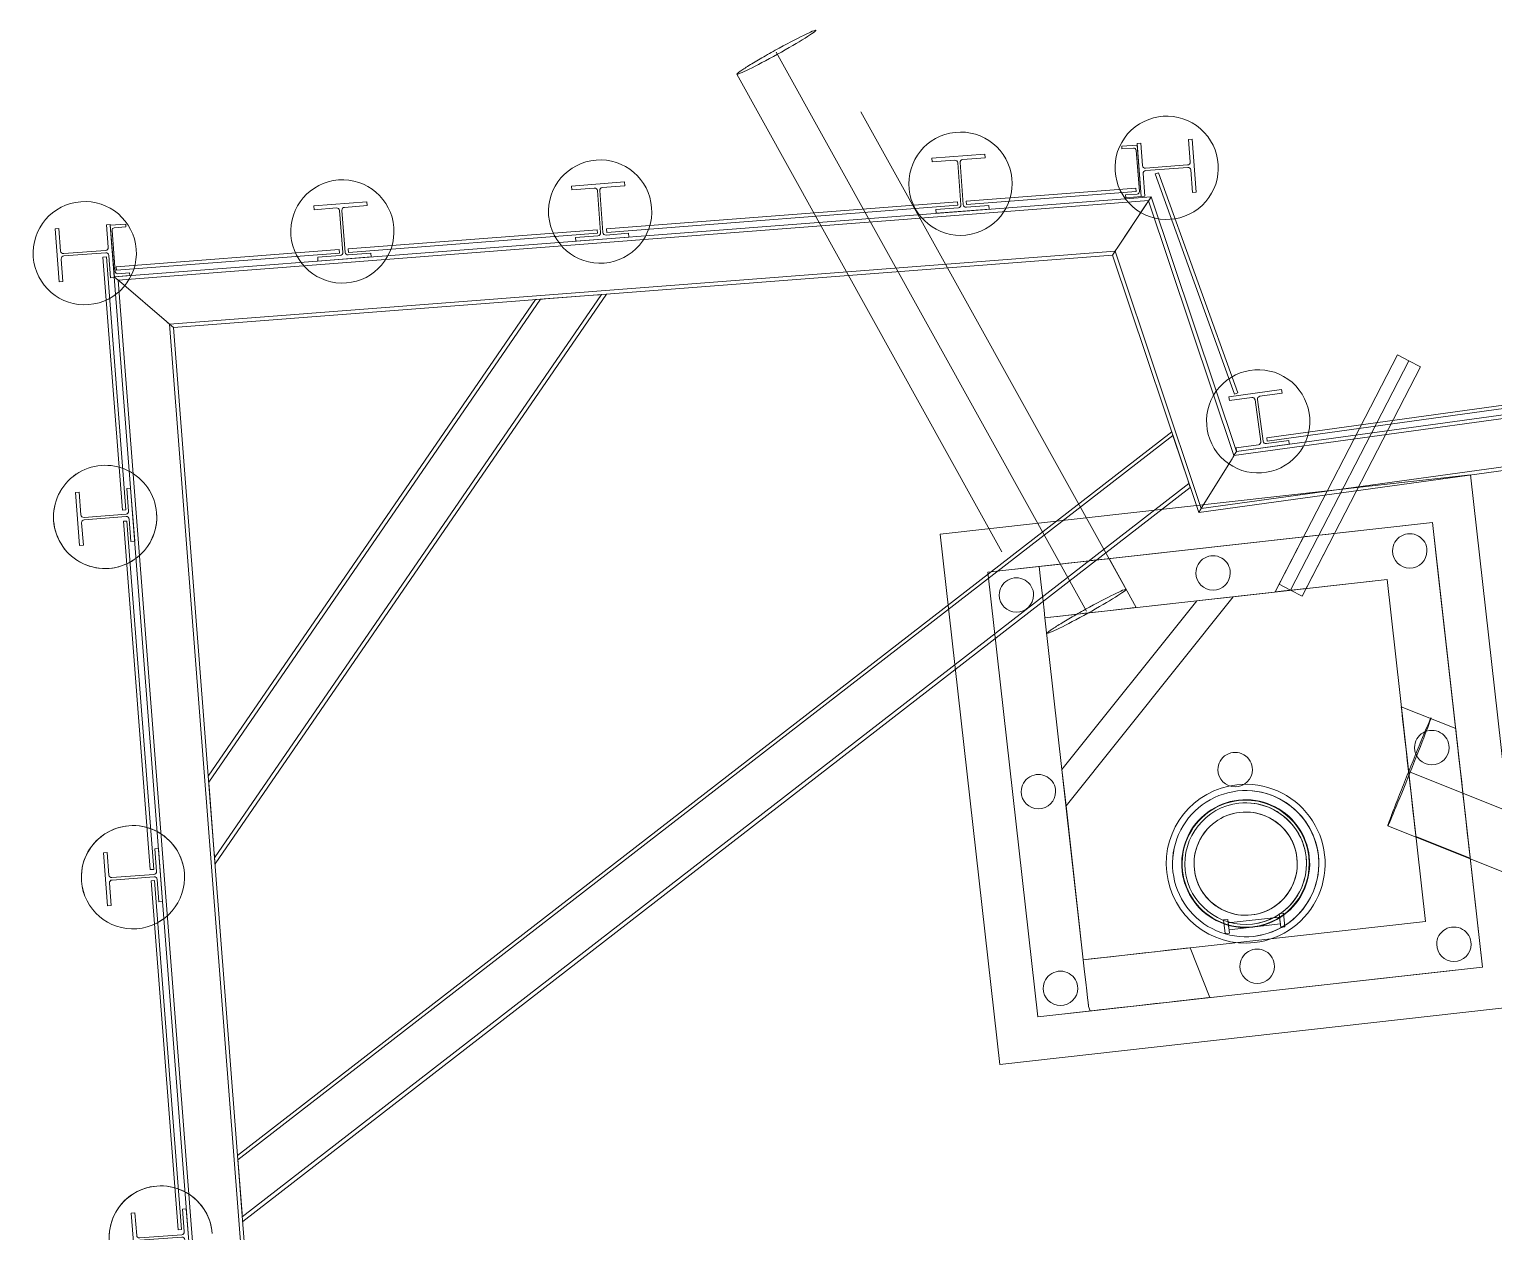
# Model space of a CAD drawing. Header units: metres. Extents: x 1753726 to 1755216, y 5920592 to 5921703.
# Drawn here: x 1754592.04 to 1754600.55, y 5921261.83 to 5921268.82 of the extents above; entities that cross this region are included whole.
import ezdxf

# ---------------------------------------------------------------- set-up
doc = ezdxf.new("R2010")
doc.units = ezdxf.units.M
doc.linetypes.add('CENTER', pattern=[50.8, 31.75, -6.35, 6.35, -6.35])
doc.linetypes.add('HIDDEN2', pattern=[4.7625, 3.175, -1.5875])
for name, color, linetype, lineweight in [('A-FLOR-____-OTLN', 9, 'Continuous', 9), ('A-GENM-____-OTLN', 4, 'Continuous', 9), ('A-WALL-____-OTLN', 2, 'Continuous', 9), ('P-PIPE-____-CNTR', 1, 'CENTER', 9), ('P-PIPE-____-OTLN', 6, 'HIDDEN2', 18), ('S-BEAM-____-OTLN', 7, 'Continuous', 9), ('S-COLS-____-OTLN', 52, 'Continuous', 9), ('S-FNDN-____-OTLN', 7, 'Continuous', 9)]:
    doc.layers.add(name, color=color, linetype=linetype, lineweight=lineweight)

# ---------------------------------------------------------------- blocks, each defined once
blk = doc.blocks.new('308492-ARUP-TUTB-MOD-0001_rvt-1-X-ARUP-GL-HERNE_BAY_ALIGNMENT')
at = {"layer": 'P-PIPE-____-CNTR'}
for p, q in [((1754598.1861, 5921265.4367), (1754596.383, 5921268.6852)), ((1754598.1861, 5921265.4367), (1754596.383, 5921268.6852)), ((1754599.3715, 5921265.5591), (1754600.059, 5921266.8924)), ((1754599.3715, 5921265.5591), (1754600.059, 5921266.8924)), ((1754603.462, 5921263.1405), (1754600.0616, 5921264.5035)), ((1754603.462, 5921263.1405), (1754600.0616, 5921264.5035))]:
    blk.add_line(p, q, dxfattribs=at)
at = {"layer": 'P-PIPE-____-OTLN'}
for p, q in [((1754598.4156, 5921265.5641), (1754596.6125, 5921268.8126)), ((1754596.1535, 5921268.5578), (1754597.9566, 5921265.3093)), ((1754599.9924, 5921266.9268), (1754599.3048, 5921265.5935)), ((1754599.4382, 5921265.5247), (1754600.1257, 5921266.8581)), ((1754600.059, 5921266.8924), (1754599.9924, 5921266.9268)), ((1754600.059, 5921266.8924), (1754599.9924, 5921266.9268)), ((1754600.1257, 5921266.8581), (1754600.059, 5921266.8924)), ((1754600.1257, 5921266.8581), (1754600.059, 5921266.8924)), ((1754599.3048, 5921265.5935), (1754599.3715, 5921265.5591)), ((1754599.3048, 5921265.5935), (1754599.3715, 5921265.5591)), ((1754599.3715, 5921265.5591), (1754599.4382, 5921265.5247)), ((1754599.3715, 5921265.5591), (1754599.4382, 5921265.5247)), ((1754603.5876, 5921263.4538), (1754600.1872, 5921264.8167)), ((1754599.9361, 5921264.1902), (1754603.3364, 5921262.8273))]:
    blk.add_line(p, q, dxfattribs=at)
for centre, major_axis, ratio, start_param, end_param in [((1754596.383, 5921268.6852), (0.2295, 0.1274), 0.049831, 0, 1.570796), ((1754596.383, 5921268.6852), (0.2295, 0.1274), 0.049831, 4.712389, 6.283185), ((1754596.383, 5921268.6852), (0.2295, 0.1274), 0.049831, 1.570796, 3.141593), ((1754596.383, 5921268.6852), (0.2295, 0.1274), 0.049831, 3.141593, 4.712389), ((1754598.1861, 5921265.4367), (0.2295, 0.1274), 0.049831, 0, 1.570796), ((1754598.1861, 5921265.4367), (0.2295, 0.1274), 0.049831, 4.712389, 6.283185), ((1754598.1861, 5921265.4367), (0.2295, 0.1274), 0.049831, 1.570796, 3.141593), ((1754598.1861, 5921265.4367), (0.2295, 0.1274), 0.049831, 3.141593, 4.712389), ((1754600.0616, 5921264.5035), (0.1256, 0.3133), 0.013647, 0, 1.570796), ((1754600.0616, 5921264.5035), (0.1256, 0.3133), 0.013647, 4.712389, 6.283185), ((1754600.0616, 5921264.5035), (0.1256, 0.3133), 0.013647, 1.570796, 3.141593), ((1754600.0616, 5921264.5035), (0.1256, 0.3133), 0.013647, 3.141593, 4.712389)]:
    blk.add_ellipse(centre, major_axis=major_axis, ratio=ratio, start_param=start_param, end_param=end_param, dxfattribs=at)
blk = doc.blocks.new('Arup_Vertical Circulation_Cat Ladder_with Cage_AU - Generic-4542070-X-ARUP-GL-HERNE_BAY_ALIGNMENT')
at = {"layer": 'A-GENM-____-OTLN'}
for p, q in [((-0.175, -0.19), (-0.175, -0.11)), ((-0.175, -0.11), (-0.15, -0.11)), ((-0.15, -0.11), (-0.175, -0.11)), ((-0.175, -0.11), (-0.175, -0.19)), ((-0.15, -0.11), (-0.15, -0.19)), ((-0.15, -0.19), (-0.15, -0.11)), ((0.15, -0.13), (-0.15, -0.13)), ((-0.15, -0.13), (-0.15, -0.15)), ((0.15, -0.13), (-0.15, -0.13)), ((-0.15, -0.13), (-0.15, -0.15)), ((0.15, -0.13), (-0.15, -0.13)), ((-0.15, -0.13), (-0.15, -0.15)), ((0.15, -0.13), (-0.15, -0.13)), ((-0.15, -0.13), (-0.15, -0.15)), ((0.15, -0.13), (-0.15, -0.13)), ((-0.15, -0.13), (-0.15, -0.15)), ((0.15, -0.13), (-0.15, -0.13)), ((-0.15, -0.13), (-0.15, -0.15)), ((0.15, -0.13), (-0.15, -0.13)), ((-0.15, -0.13), (-0.15, -0.15)), ((0.15, -0.13), (-0.15, -0.13)), ((-0.15, -0.13), (-0.15, -0.15)), ((0.15, -0.13), (-0.15, -0.13)), ((-0.15, -0.13), (-0.15, -0.15)), ((0.15, -0.13), (-0.15, -0.13)), ((-0.15, -0.13), (-0.15, -0.15)), ((0.15, -0.13), (-0.15, -0.13)), ((-0.15, -0.13), (-0.15, -0.15)), ((-0.15, -0.15), (-0.15, -0.17)), ((-0.15, -0.15), (-0.15, -0.17)), ((-0.15, -0.15), (-0.15, -0.17)), ((-0.15, -0.15), (-0.15, -0.17)), ((-0.15, -0.15), (-0.15, -0.17)), ((-0.15, -0.15), (-0.15, -0.17)), ((-0.15, -0.15), (-0.15, -0.17)), ((-0.15, -0.15), (-0.15, -0.17)), ((-0.15, -0.15), (-0.15, -0.17)), ((-0.15, -0.15), (-0.15, -0.17)), ((-0.15, -0.15), (-0.15, -0.17)), ((-0.15, -0.17), (0.15, -0.17)), ((-0.15, -0.17), (0.15, -0.17)), ((-0.15, -0.17), (0.15, -0.17)), ((-0.15, -0.17), (0.15, -0.17)), ((-0.15, -0.17), (0.15, -0.17)), ((-0.15, -0.17), (0.15, -0.17)), ((-0.15, -0.17), (0.15, -0.17)), ((-0.15, -0.17), (0.15, -0.17)), ((-0.15, -0.17), (0.15, -0.17)), ((-0.15, -0.17), (0.15, -0.17)), ((-0.15, -0.17), (0.15, -0.17)), ((0.15, -0.11), (0.175, -0.11)), ((0.15, -0.19), (0.15, -0.11)), ((0.15, -0.11), (0.15, -0.19)), ((0.175, -0.11), (0.15, -0.11)), ((0.15, -0.15), (0.15, -0.13)), ((0.15, -0.15), (0.15, -0.13)), ((0.15, -0.15), (0.15, -0.13)), ((0.15, -0.15), (0.15, -0.13)), ((0.15, -0.15), (0.15, -0.13)), ((0.15, -0.15), (0.15, -0.13)), ((0.15, -0.15), (0.15, -0.13)), ((0.15, -0.15), (0.15, -0.13)), ((0.15, -0.15), (0.15, -0.13)), ((0.15, -0.15), (0.15, -0.13)), ((0.15, -0.15), (0.15, -0.13)), ((0.15, -0.17), (0.15, -0.15)), ((0.15, -0.17), (0.15, -0.15)), ((0.15, -0.17), (0.15, -0.15)), ((0.15, -0.17), (0.15, -0.15)), ((0.15, -0.17), (0.15, -0.15)), ((0.15, -0.17), (0.15, -0.15)), ((0.15, -0.17), (0.15, -0.15)), ((0.15, -0.17), (0.15, -0.15)), ((0.15, -0.17), (0.15, -0.15)), ((0.15, -0.17), (0.15, -0.15)), ((0.15, -0.17), (0.15, -0.15)), ((0.175, -0.11), (0.175, -0.19)), ((0.175, -0.19), (0.175, -0.11)), ((-0.15, -0.19), (-0.175, -0.19)), ((-0.175, -0.19), (-0.15, -0.19)), ((0.175, -0.19), (0.15, -0.19)), ((0.15, -0.19), (0.175, -0.19))]:
    blk.add_line(p, q, dxfattribs=at)
blk = doc.blocks.new('Structural Foundation - Hard Pile - 200mm Dia-4470972-X-ARUP-GL-HERNE_BAY_ALIGNMENT')
at = {"layer": 'S-FNDN-____-OTLN'}
for start_param, end_param in [(0, 3.141593), (0, 3.141593), (3.141593, 6.283185), (3.141593, 6.283185)]:
    blk.add_ellipse((0, 0), major_axis=(0.1, 0), ratio=1, start_param=start_param, end_param=end_param, dxfattribs=at)
blk = doc.blocks.new('308492-ARUP-STPW-MOD-1800_rvt-1-X-ARUP-GL-HERNE_BAY_ALIGNMENT')
at = {"layer": 'A-FLOR-____-OTLN'}
for p, q in [((1754597.336, 5921265.8844), (1754600.4167, 5921266.2297)), ((1754600.4167, 5921266.2297), (1754597.336, 5921265.8844)), ((1754600.4167, 5921266.2297), (1754600.7619, 5921263.149)), ((1754600.7619, 5921263.149), (1754600.4167, 5921266.2297)), ((1754597.6123, 5921265.6638), (1754600.1961, 5921265.9534)), ((1754600.1961, 5921265.9534), (1754597.6123, 5921265.6638)), ((1754600.1961, 5921265.9534), (1754600.4857, 5921263.3696)), ((1754600.4857, 5921263.3696), (1754600.1961, 5921265.9534)), ((1754597.6812, 5921262.8037), (1754597.336, 5921265.8844)), ((1754597.336, 5921265.8844), (1754597.6812, 5921262.8037)), ((1754597.9018, 5921263.08), (1754597.6123, 5921265.6638)), ((1754597.6123, 5921265.6638), (1754597.9018, 5921263.08)), ((1754600.4857, 5921263.3696), (1754597.9018, 5921263.08)), ((1754597.9018, 5921263.08), (1754600.4857, 5921263.3696)), ((1754600.7619, 5921263.149), (1754597.6812, 5921262.8037)), ((1754597.6812, 5921262.8037), (1754600.7619, 5921263.149))]:
    blk.add_line(p, q, dxfattribs=at)
for major_axis, start_param, end_param in [((-0.2954, 0.0525), 3.42922, 6.570813), ((0.2818, 0.1028), 6.044988, 9.186581), ((0.0708, 0.2915), 1.920602, 5.062194), ((-0.1301, 0.2703), 1.233901, 4.375494)]:
    blk.add_ellipse((1754599.1102, 5921263.9701), major_axis=major_axis, ratio=1, start_param=start_param, end_param=end_param, dxfattribs=at)
at = {"layer": 'A-GENM-____-OTLN'}
blk.add_arc((1754599.1102, 5921263.9701), 0.425, 276.39467, 96.39467, dxfattribs=at)
for major_axis, start_param, end_param in [((0.0808, 0.4544), 0.287628, 3.42922), ((0.0808, 0.4544), 0.287628, 3.42922), ((0.3412, 0.2534), 1.043648, 4.185241), ((0.1585, 0.3943), 0.493833, 3.635426), ((-0.4236, 0.183), 2.090248, 5.231841), ((-0.4236, 0.183), 2.090248, 5.231841), ((-0.4246, 0.0182), 1.725298, 4.866891), ((0.3536, 0.1154), 1.367027, 4.50862), ((0.1763, 0.3243), 0.609378, 3.750971), ((0.0619, 0.3478), 0.287628, 3.42922), ((0.3284, 0.1302), 1.30485, 4.446442), ((0.0619, 0.3478), 0.287628, 3.42922), ((-0.066, 0.366), 3.074907, 6.2165), ((-0.3658, 0.0495), 1.816854, 4.958446), ((-0.3265, 0.135), 2.074628, 5.216221), ((-0.1838, 0.3017), 2.706, 5.847592), ((-0.3265, 0.135), 2.074628, 5.216221), ((0.2818, 0.1028), 1.332599, 4.474192), ((0.0708, 0.2915), 0.349805, 3.491398), ((-0.1301, 0.2703), 2.804698, 5.94629), ((-0.2954, 0.0525), 1.858424, 5.000017)]:
    blk.add_ellipse((1754599.1102, 5921263.9701), major_axis=major_axis, ratio=1, start_param=start_param, end_param=end_param, dxfattribs=at)
at = {"layer": 'A-WALL-____-OTLN'}
for p, q in [((1754600.1961, 5921265.9534), (1754597.9104, 5921265.6972)), ((1754597.9104, 5921265.6972), (1754600.1961, 5921265.9534)), ((1754600.1961, 5921265.9534), (1754600.2295, 5921265.6553)), ((1754600.2295, 5921265.6553), (1754600.1961, 5921265.9534)), ((1754599.4471, 5921265.8695), (1754599.2819, 5921265.5491)), ((1754599.4611, 5921265.5691), (1754599.6263, 5921265.8895)), ((1754597.6123, 5921265.6638), (1754597.9104, 5921265.6972)), ((1754597.9104, 5921265.6972), (1754597.6123, 5921265.6638)), ((1754597.9018, 5921263.08), (1754597.6123, 5921265.6638)), ((1754597.6123, 5921265.6638), (1754597.9018, 5921263.08)), ((1754598.4742, 5921265.4585), (1754598.3164, 5921265.7427)), ((1754599.9314, 5921265.6218), (1754597.9438, 5921265.3991)), ((1754599.0369, 5921265.5216), (1754599.9314, 5921265.6218)), ((1754599.9314, 5921265.6218), (1754600.1541, 5921263.6343)), ((1754600.1541, 5921263.6343), (1754599.9314, 5921265.6218)), ((1754600.4857, 5921263.3696), (1754600.2295, 5921265.6553)), ((1754600.2295, 5921265.6553), (1754600.4857, 5921263.3696)), ((1754597.9438, 5921265.3991), (1754598.8261, 5921265.498)), ((1754598.0427, 5921264.5168), (1754598.8261, 5921265.498)), ((1754598.8261, 5921265.498), (1754598.0427, 5921264.5168)), ((1754598.0663, 5921264.306), (1754599.0369, 5921265.5216)), ((1754599.0369, 5921265.5216), (1754598.0663, 5921264.306)), ((1754599.0369, 5921265.5216), (1754598.8261, 5921265.498)), ((1754598.0427, 5921264.5168), (1754597.9438, 5921265.3991)), ((1754597.9438, 5921265.3991), (1754598.1666, 5921263.4115)), ((1754600.3303, 5921264.7555), (1754600.0143, 5921264.8822)), ((1754598.0427, 5921264.5168), (1754598.0663, 5921264.306)), ((1754598.1666, 5921263.4115), (1754598.0663, 5921264.306)), ((1754600.0987, 5921264.1287), (1754600.4148, 5921264.002)), ((1754600.1541, 5921263.6343), (1754598.1666, 5921263.4115)), ((1754598.1666, 5921263.4115), (1754600.1541, 5921263.6343)), ((1754598.9025, 5921263.1921), (1754598.7876, 5921263.4811)), ((1754600.4857, 5921263.3696), (1754600.1875, 5921263.3362)), ((1754600.1875, 5921263.3362), (1754600.4857, 5921263.3696)), ((1754598.2, 5921263.1134), (1754600.1875, 5921263.3362)), ((1754600.1875, 5921263.3362), (1754598.2, 5921263.1134)), ((1754598.2, 5921263.1134), (1754597.9018, 5921263.08)), ((1754597.9018, 5921263.08), (1754598.2, 5921263.1134)), ((1754598.1971, 5921263.1394), (1754598.2071, 5921263.1142))]:
    blk.add_line(p, q, dxfattribs=at)
at = {"layer": 'A-WALL-____-OTLN', "flags": 128}
for points in [[(1754599.4471, 5921265.8695), (1754599.456, 5921265.8705), (1754599.4667, 5921265.8716), (1754599.4809, 5921265.8732), (1754599.4979, 5921265.8751), (1754599.5168, 5921265.8773), (1754599.5367, 5921265.8795), (1754599.5566, 5921265.8817), (1754599.5756, 5921265.8839), (1754599.5925, 5921265.8858), (1754599.6067, 5921265.8873), (1754599.6174, 5921265.8885), (1754599.6263, 5921265.8895)], [(1754599.6263, 5921265.8895), (1754599.6174, 5921265.8885), (1754599.6067, 5921265.8873), (1754599.5925, 5921265.8858), (1754599.5756, 5921265.8839), (1754599.5566, 5921265.8817), (1754599.5367, 5921265.8795), (1754599.5168, 5921265.8773), (1754599.4979, 5921265.8751), (1754599.4809, 5921265.8732), (1754599.4667, 5921265.8716), (1754599.456, 5921265.8705), (1754599.4471, 5921265.8695)], [(1754598.3164, 5921265.7427), (1754598.2936, 5921265.7402), (1754598.266, 5921265.7371), (1754598.2289, 5921265.7329), (1754598.1838, 5921265.7279), (1754598.1326, 5921265.7221), (1754598.0774, 5921265.7159), (1754598.0204, 5921265.7096), (1754597.964, 5921265.7032), (1754597.9104, 5921265.6972)], [(1754597.9104, 5921265.6972), (1754597.964, 5921265.7032), (1754598.0204, 5921265.7096), (1754598.0774, 5921265.7159), (1754598.1326, 5921265.7221), (1754598.1838, 5921265.7279), (1754598.2289, 5921265.7329), (1754598.266, 5921265.7371), (1754598.2936, 5921265.7402), (1754598.3107, 5921265.7421)], [(1754597.9104, 5921265.6972), (1754597.9185, 5921265.6245), (1754597.9261, 5921265.5573), (1754597.9329, 5921265.4968), (1754597.9388, 5921265.4438), (1754597.9438, 5921265.3991)], [(1754597.9438, 5921265.3991), (1754597.9388, 5921265.4438), (1754597.9329, 5921265.4968), (1754597.9261, 5921265.5573), (1754597.9185, 5921265.6245), (1754597.9104, 5921265.6972)], [(1754599.4611, 5921265.5691), (1754599.4522, 5921265.5681), (1754599.4415, 5921265.567), (1754599.4273, 5921265.5654), (1754599.4104, 5921265.5635), (1754599.3914, 5921265.5613), (1754599.3715, 5921265.5591), (1754599.3516, 5921265.5569), (1754599.3326, 5921265.5547), (1754599.3157, 5921265.5528), (1754599.3015, 5921265.5513), (1754599.2908, 5921265.5501), (1754599.2819, 5921265.5491)], [(1754599.2819, 5921265.5491), (1754599.2908, 5921265.5501), (1754599.3015, 5921265.5513), (1754599.3157, 5921265.5528), (1754599.3326, 5921265.5547), (1754599.3516, 5921265.5569), (1754599.3715, 5921265.5591), (1754599.3914, 5921265.5613), (1754599.4104, 5921265.5635), (1754599.4273, 5921265.5654), (1754599.4415, 5921265.567), (1754599.4522, 5921265.5681), (1754599.4611, 5921265.5691)], [(1754598.4742, 5921265.4585), (1754598.4512, 5921265.456), (1754598.4233, 5921265.4528), (1754598.386, 5921265.4487), (1754598.3406, 5921265.4436), (1754598.2892, 5921265.4378), (1754598.2337, 5921265.4316), (1754598.1765, 5921265.4252), (1754598.1199, 5921265.4188), (1754598.0662, 5921265.4128), (1754598.0177, 5921265.4074), (1754597.9763, 5921265.4027), (1754597.9438, 5921265.3991)], [(1754597.9438, 5921265.3991), (1754597.9763, 5921265.4027), (1754598.0177, 5921265.4074), (1754598.0662, 5921265.4128), (1754598.1199, 5921265.4188), (1754598.1765, 5921265.4252), (1754598.2337, 5921265.4316), (1754598.2892, 5921265.4378), (1754598.3406, 5921265.4436), (1754598.386, 5921265.4487), (1754598.4233, 5921265.4528), (1754598.4512, 5921265.456), (1754598.4684, 5921265.4579)], [(1754600.0143, 5921264.8822), (1754600.0168, 5921264.8594), (1754600.0199, 5921264.8317), (1754600.0241, 5921264.794), (1754600.0293, 5921264.7476), (1754600.0354, 5921264.6938), (1754600.042, 5921264.6343), (1754600.0491, 5921264.5708), (1754600.0565, 5921264.5054), (1754600.0638, 5921264.44), (1754600.0709, 5921264.3766), (1754600.0776, 5921264.317), (1754600.0836, 5921264.2632), (1754600.0888, 5921264.2168), (1754600.093, 5921264.1791), (1754600.0962, 5921264.1514), (1754600.0981, 5921264.1344)], [(1754600.0987, 5921264.1287), (1754600.0962, 5921264.1514), (1754600.093, 5921264.1791), (1754600.0888, 5921264.2168), (1754600.0836, 5921264.2632), (1754600.0776, 5921264.317), (1754600.0709, 5921264.3766), (1754600.0638, 5921264.44), (1754600.0565, 5921264.5054), (1754600.0491, 5921264.5708), (1754600.042, 5921264.6343), (1754600.0354, 5921264.6938), (1754600.0293, 5921264.7476), (1754600.0241, 5921264.794), (1754600.0199, 5921264.8317), (1754600.0168, 5921264.8594), (1754600.0149, 5921264.8764)], [(1754600.3303, 5921264.7555), (1754600.3329, 5921264.7328), (1754600.336, 5921264.705), (1754600.3402, 5921264.6673), (1754600.3454, 5921264.6209), (1754600.3514, 5921264.5671), (1754600.3581, 5921264.5076), (1754600.3652, 5921264.4441), (1754600.3726, 5921264.3787), (1754600.3799, 5921264.3133), (1754600.387, 5921264.2499), (1754600.3937, 5921264.1903), (1754600.3997, 5921264.1365), (1754600.4049, 5921264.0901), (1754600.4091, 5921264.0524), (1754600.4122, 5921264.0247), (1754600.4141, 5921264.0077)], [(1754600.4148, 5921264.002), (1754600.4122, 5921264.0247), (1754600.4091, 5921264.0524), (1754600.4049, 5921264.0901), (1754600.3997, 5921264.1365), (1754600.3937, 5921264.1903), (1754600.387, 5921264.2499), (1754600.3799, 5921264.3133), (1754600.3726, 5921264.3787), (1754600.3652, 5921264.4441), (1754600.3581, 5921264.5076), (1754600.3514, 5921264.5671), (1754600.3454, 5921264.6209), (1754600.3402, 5921264.6673), (1754600.336, 5921264.705), (1754600.3329, 5921264.7328), (1754600.331, 5921264.7498)], [(1754598.7876, 5921263.4811), (1754598.7627, 5921263.4783), (1754598.7324, 5921263.475), (1754598.6915, 5921263.4704), (1754598.6416, 5921263.4648), (1754598.5843, 5921263.4584), (1754598.5218, 5921263.4514), (1754598.4564, 5921263.444), (1754598.3904, 5921263.4366), (1754598.3262, 5921263.4294), (1754598.266, 5921263.4227), (1754598.2122, 5921263.4167), (1754598.1666, 5921263.4115)], [(1754598.1666, 5921263.4115), (1754598.2122, 5921263.4167), (1754598.266, 5921263.4227), (1754598.3262, 5921263.4294), (1754598.3904, 5921263.4366), (1754598.4564, 5921263.444), (1754598.5218, 5921263.4514), (1754598.5843, 5921263.4584), (1754598.6416, 5921263.4648), (1754598.6915, 5921263.4704), (1754598.7324, 5921263.475), (1754598.7627, 5921263.4783), (1754598.7813, 5921263.4804)], [(1754598.1666, 5921263.4115), (1754598.1744, 5921263.3413), (1754598.1812, 5921263.2808), (1754598.1868, 5921263.2305), (1754598.1913, 5921263.1909), (1754598.1945, 5921263.1624), (1754598.1964, 5921263.1452)], [(1754598.1971, 5921263.1394), (1754598.1945, 5921263.1624), (1754598.1913, 5921263.1909), (1754598.1868, 5921263.2305), (1754598.1812, 5921263.2808), (1754598.1744, 5921263.3413), (1754598.1666, 5921263.4115)], [(1754598.2071, 5921263.1142), (1754598.2306, 5921263.1168), (1754598.2592, 5921263.12), (1754598.2978, 5921263.1244), (1754598.3452, 5921263.1297), (1754598.3998, 5921263.1358), (1754598.4596, 5921263.1425), (1754598.5227, 5921263.1496), (1754598.5869, 5921263.1568), (1754598.6499, 5921263.1638), (1754598.7098, 5921263.1705), (1754598.7643, 5921263.1767), (1754598.8118, 5921263.182), (1754598.8504, 5921263.1863), (1754598.879, 5921263.1895), (1754598.8966, 5921263.1915)], [(1754598.9025, 5921263.1921), (1754598.879, 5921263.1895), (1754598.8504, 5921263.1863), (1754598.8118, 5921263.182), (1754598.7643, 5921263.1767), (1754598.7098, 5921263.1705), (1754598.6499, 5921263.1638), (1754598.5869, 5921263.1568), (1754598.5227, 5921263.1496), (1754598.4596, 5921263.1425), (1754598.3998, 5921263.1358), (1754598.3452, 5921263.1297), (1754598.2978, 5921263.1244), (1754598.2592, 5921263.12), (1754598.2306, 5921263.1168), (1754598.213, 5921263.1149)]]:
    blk.add_lwpolyline(points, dxfattribs=at)
at = {"layer": 'A-GENM-____-OTLN', "rotation": 186.3946710540432}
blk.add_blockref('Arup_Vertical Circulation_Cat Ladder_with Cage_AU - Generic-4542070-X-ARUP-GL-HERNE_BAY_ALIGNMENT', (1754599.177, 5921263.4738), dxfattribs=at)
at = {"layer": 'S-FNDN-____-OTLN'}
for p in [(1754600.0637, 5921265.7876), (1754598.9209, 5921265.6595), (1754597.778, 5921265.5315), (1754600.1918, 5921264.6448), (1754599.049, 5921264.5167), (1754597.9061, 5921264.3886), (1754600.3199, 5921263.5019), (1754599.177, 5921263.3738), (1754598.0342, 5921263.2458)]:
    blk.add_blockref('Structural Foundation - Hard Pile - 200mm Dia-4470972-X-ARUP-GL-HERNE_BAY_ALIGNMENT', p, dxfattribs=at)
blk = doc.blocks.new('Arup_Column_Steel I Section_UC_AU - 310UC137-4480616-X-ARUP-GL-HERNE_BAY_ALIGNMENT')
at = {"layer": 'S-COLS-____-OTLN'}
for p, q in [((-0.1545, 0.1388), (-0.1545, 0.1605)), ((-0.1545, 0.1605), (0.1545, 0.1605)), ((-0.1545, 0.1605), (0.1545, 0.1605)), ((-0.1545, 0.1388), (-0.1545, 0.1605)), ((-0.0234, 0.1388), (-0.1545, 0.1388)), ((-0.0234, 0.1388), (-0.1545, 0.1388)), ((-0.0069, -0.1223), (-0.0069, 0.1223)), ((-0.0069, -0.1223), (-0.0069, 0.1223)), ((0.0069, 0.1223), (0.0069, -0.1223)), ((0.0069, 0.1223), (0.0069, -0.1223)), ((0.1545, 0.1388), (0.0234, 0.1388)), ((0.1545, 0.1388), (0.0234, 0.1388)), ((0.1545, 0.1605), (0.1545, 0.1388)), ((0.1545, 0.1605), (0.1545, 0.1388)), ((-0.1545, -0.1605), (-0.1545, -0.1388)), ((-0.1545, -0.1388), (-0.0234, -0.1388)), ((-0.1545, -0.1388), (-0.0234, -0.1388)), ((-0.1545, -0.1605), (-0.1545, -0.1388)), ((0.1545, -0.1605), (-0.1545, -0.1605)), ((0.1545, -0.1605), (-0.1545, -0.1605)), ((0.0234, -0.1388), (0.1545, -0.1388)), ((0.0234, -0.1388), (0.1545, -0.1388)), ((0.1545, -0.1388), (0.1545, -0.1605)), ((0.1545, -0.1388), (0.1545, -0.1605))]:
    blk.add_line(p, q, dxfattribs=at)
for centre, start_param, end_param in [((-0.0234, 0.1223), 4.712389, 6.283185), ((-0.0234, 0.1223), 4.712389, 6.283185), ((0.0234, 0.1223), 0, 1.570796), ((0.0234, 0.1223), 0, 1.570796), ((-0.0234, -0.1223), 3.141593, 4.712389), ((-0.0234, -0.1223), 3.141593, 4.712389), ((0.0234, -0.1223), 1.570796, 3.141593), ((0.0234, -0.1223), 1.570796, 3.141593)]:
    blk.add_ellipse(centre, major_axis=(0, 0.0165), ratio=1, start_param=start_param, end_param=end_param, dxfattribs=at)
blk = doc.blocks.new('Structural Foundation - Soft Pile - 600mm Dia-4480614-X-ARUP-GL-HERNE_BAY_ALIGNMENT')
at = {"layer": 'S-FNDN-____-OTLN'}
for start, end in [(0, 180), (0, 180), (180, 0), (180, 0)]:
    blk.add_arc((0, 0), 0.3, start, end, dxfattribs=at)
blk = doc.blocks.new('Arup_Column_Steel C Channel_PFC_AU - 300PFC-4497405-X-ARUP-GL-HERNE_BAY_ALIGNMENT')
at = {"layer": 'S-COLS-____-OTLN'}
for p, q in [((-0.0272, -0.15), (-0.0272, 0.15)), ((-0.0272, 0.15), (0.0628, 0.15)), ((-0.0272, 0.15), (0.0628, 0.15)), ((-0.0272, -0.15), (-0.0272, 0.15)), ((-0.0192, 0.12), (-0.0192, -0.12)), ((-0.0192, 0.12), (-0.0192, -0.12)), ((0.0628, 0.134), (-0.0052, 0.134)), ((0.0628, 0.134), (-0.0052, 0.134)), ((0.0628, 0.15), (0.0628, 0.134)), ((0.0628, 0.15), (0.0628, 0.134)), ((0.0628, -0.15), (-0.0272, -0.15)), ((0.0628, -0.15), (-0.0272, -0.15)), ((-0.0052, -0.134), (0.0628, -0.134)), ((-0.0052, -0.134), (0.0628, -0.134)), ((0.0628, -0.134), (0.0628, -0.15)), ((0.0628, -0.134), (0.0628, -0.15))]:
    blk.add_line(p, q, dxfattribs=at)
for centre, start_param, end_param in [((-0.0052, 0.12), 0, 1.570796), ((-0.0052, 0.12), 0, 1.570796), ((-0.0052, -0.12), 1.570796, 3.141593), ((-0.0052, -0.12), 1.570796, 3.141593)]:
    blk.add_ellipse(centre, major_axis=(0, 0.014), ratio=1, start_param=start_param, end_param=end_param, dxfattribs=at)
blk = doc.blocks.new('Arup_Column_Steel C Channel_PFC_AU - 300PFC-4497407-X-ARUP-GL-HERNE_BAY_ALIGNMENT')
at = {"layer": 'S-COLS-____-OTLN'}
for p, q in [((-0.0272, -0.15), (-0.0272, 0.15)), ((-0.0272, 0.15), (0.0628, 0.15)), ((-0.0272, 0.15), (0.0628, 0.15)), ((-0.0272, -0.15), (-0.0272, 0.15)), ((-0.0192, 0.12), (-0.0192, -0.12)), ((-0.0192, 0.12), (-0.0192, -0.12)), ((0.0628, 0.134), (-0.0052, 0.134)), ((0.0628, 0.134), (-0.0052, 0.134)), ((0.0628, 0.15), (0.0628, 0.134)), ((0.0628, 0.15), (0.0628, 0.134)), ((0.0628, -0.15), (-0.0272, -0.15)), ((0.0628, -0.15), (-0.0272, -0.15)), ((-0.0052, -0.134), (0.0628, -0.134)), ((-0.0052, -0.134), (0.0628, -0.134)), ((0.0628, -0.134), (0.0628, -0.15)), ((0.0628, -0.134), (0.0628, -0.15))]:
    blk.add_line(p, q, dxfattribs=at)
for centre, start_param, end_param in [((-0.0052, 0.12), 0, 1.570796), ((-0.0052, 0.12), 0, 1.570796), ((-0.0052, -0.12), 1.570796, 3.141593), ((-0.0052, -0.12), 1.570796, 3.141593)]:
    blk.add_ellipse(centre, major_axis=(0, 0.014), ratio=1, start_param=start_param, end_param=end_param, dxfattribs=at)
blk = doc.blocks.new('308492-ARUP-STTW-MOD-1300_rvt-1-X-ARUP-GL-HERNE_BAY_ALIGNMENT')
at = {"layer": 'A-WALL-____-OTLN'}
for p, q in [((1754598.5842, 5921267.9786), (1754598.603, 5921267.9854)), ((1754598.603, 5921267.9854), (1754598.5842, 5921267.9786)), ((1754598.5842, 5921267.9786), (1754599.0451, 5921266.6991)), ((1754599.0451, 5921266.6991), (1754598.5842, 5921267.9786)), ((1754598.603, 5921267.9854), (1754599.064, 5921266.7059)), ((1754599.064, 5921266.7059), (1754598.603, 5921267.9854)), ((1754597.4861, 5921267.8199), (1754598.472, 5921267.8961)), ((1754598.472, 5921267.8961), (1754597.4861, 5921267.8199)), ((1754597.4876, 5921267.7999), (1754598.4735, 5921267.8761)), ((1754598.4735, 5921267.8761), (1754597.4876, 5921267.7999)), ((1754598.472, 5921267.8961), (1754598.4735, 5921267.8761)), ((1754598.472, 5921267.8961), (1754598.4735, 5921267.8761)), ((1754597.4355, 5921267.816), (1754595.3966, 5921267.6585)), ((1754595.3966, 5921267.6585), (1754597.4355, 5921267.816)), ((1754597.4371, 5921267.796), (1754595.3981, 5921267.6385)), ((1754595.3981, 5921267.6385), (1754597.4371, 5921267.796)), ((1754597.4355, 5921267.816), (1754597.4371, 5921267.796)), ((1754597.4371, 5921267.796), (1754597.4355, 5921267.816)), ((1754597.4876, 5921267.7999), (1754597.4861, 5921267.8199)), ((1754597.4861, 5921267.8199), (1754597.4876, 5921267.7999)), ((1754595.3418, 5921267.6542), (1754593.8961, 5921267.5425)), ((1754593.8961, 5921267.5425), (1754595.3418, 5921267.6542)), ((1754595.3433, 5921267.6343), (1754593.8976, 5921267.5226)), ((1754593.8976, 5921267.5226), (1754595.3433, 5921267.6343)), ((1754595.3418, 5921267.6542), (1754595.3433, 5921267.6343)), ((1754595.3433, 5921267.6343), (1754595.3418, 5921267.6542)), ((1754595.3981, 5921267.6385), (1754595.3966, 5921267.6585)), ((1754595.3981, 5921267.6385), (1754595.3966, 5921267.6585)), ((1754593.844, 5921267.5385), (1754592.5479, 5921267.4384)), ((1754592.5479, 5921267.4384), (1754593.844, 5921267.5385)), ((1754593.844, 5921267.5385), (1754593.8456, 5921267.5186)), ((1754593.8456, 5921267.5186), (1754593.844, 5921267.5385)), ((1754593.8976, 5921267.5226), (1754593.8961, 5921267.5425)), ((1754593.8976, 5921267.5226), (1754593.8961, 5921267.5425)), ((1754592.4708, 5921267.4951), (1754592.4907, 5921267.4966)), ((1754592.4907, 5921267.4966), (1754592.4708, 5921267.4951)), ((1754592.4708, 5921267.4951), (1754592.5844, 5921266.0245)), ((1754592.5844, 5921266.0245), (1754592.4708, 5921267.4951)), ((1754592.4907, 5921267.4966), (1754592.6043, 5921266.026)), ((1754592.6043, 5921266.026), (1754592.4907, 5921267.4966)), ((1754593.8456, 5921267.5186), (1754592.5494, 5921267.4184)), ((1754592.5494, 5921267.4184), (1754593.8456, 5921267.5186)), ((1754592.5494, 5921267.4184), (1754592.5479, 5921267.4384)), ((1754592.5494, 5921267.4184), (1754592.5479, 5921267.4384)), ((1754599.064, 5921266.7059), (1754599.0451, 5921266.6991)), ((1754599.064, 5921266.7059), (1754599.0451, 5921266.6991)), ((1754601.2333, 5921266.7211), (1754599.2322, 5921266.4454)), ((1754599.2322, 5921266.4454), (1754601.2333, 5921266.7211)), ((1754601.236, 5921266.7013), (1754599.2349, 5921266.4256)), ((1754599.2349, 5921266.4256), (1754601.236, 5921266.7013)), ((1754599.2349, 5921266.4256), (1754599.2322, 5921266.4454)), ((1754599.2349, 5921266.4256), (1754599.2322, 5921266.4454)), ((1754592.6043, 5921266.026), (1754592.5844, 5921266.0245)), ((1754592.6043, 5921266.026), (1754592.5844, 5921266.0245)), ((1754592.5894, 5921265.9597), (1754592.6093, 5921265.9612)), ((1754592.6093, 5921265.9612), (1754592.5894, 5921265.9597)), ((1754592.5894, 5921265.9597), (1754592.7457, 5921263.9357)), ((1754592.7457, 5921263.9357), (1754592.5894, 5921265.9597)), ((1754592.6093, 5921265.9612), (1754592.7657, 5921263.9372)), ((1754592.7657, 5921263.9372), (1754592.6093, 5921265.9612)), ((1754592.7657, 5921263.9372), (1754592.7457, 5921263.9357)), ((1754592.7657, 5921263.9372), (1754592.7457, 5921263.9357)), ((1754592.7508, 5921263.8709), (1754592.7707, 5921263.8724)), ((1754592.7707, 5921263.8724), (1754592.7508, 5921263.8709)), ((1754592.7508, 5921263.8709), (1754592.9075, 5921261.8419)), ((1754592.9075, 5921261.8419), (1754592.7508, 5921263.8709)), ((1754592.7707, 5921263.8724), (1754592.9274, 5921261.8435)), ((1754592.9274, 5921261.8435), (1754592.7707, 5921263.8724)), ((1754592.9274, 5921261.8435), (1754592.9075, 5921261.8419)), ((1754592.9274, 5921261.8435), (1754592.9075, 5921261.8419))]:
    blk.add_line(p, q, dxfattribs=at)
at = {"layer": 'S-BEAM-____-OTLN'}
for p, q in [((1754598.5619, 5921267.8461), (1754592.5365, 5921267.3806)), ((1754598.5619, 5921267.8461), (1754592.5365, 5921267.3806)), ((1754598.5466, 5921267.8232), (1754592.5598, 5921267.3607)), ((1754598.5466, 5921267.8232), (1754592.5598, 5921267.3607)), ((1754598.5466, 5921267.8232), (1754592.5598, 5921267.3607)), ((1754598.3631, 5921267.5471), (1754598.5346, 5921267.8052)), ((1754598.5346, 5921267.8052), (1754598.3631, 5921267.5471)), ((1754598.3632, 5921267.5471), (1754598.535, 5921267.8057)), ((1754598.535, 5921267.8057), (1754598.3632, 5921267.5471)), ((1754598.5462, 5921267.8226), (1754598.5603, 5921267.8438)), ((1754598.5603, 5921267.8438), (1754598.5462, 5921267.8226)), ((1754599.0421, 5921266.3412), (1754598.5462, 5921267.8226)), ((1754599.0421, 5921266.3412), (1754598.5462, 5921267.8226)), ((1754599.0421, 5921266.3412), (1754598.5462, 5921267.8226)), ((1754598.5466, 5921267.8232), (1754598.5619, 5921267.8461)), ((1754598.5619, 5921267.8461), (1754598.5466, 5921267.8232)), ((1754598.5618, 5921267.8443), (1754598.5603, 5921267.8438)), ((1754598.5603, 5921267.8438), (1754598.5618, 5921267.8443)), ((1754599.0569, 5921266.3652), (1754598.5618, 5921267.8443)), ((1754599.0569, 5921266.3652), (1754598.5618, 5921267.8443)), ((1754592.8579, 5921267.1053), (1754598.3516, 5921267.5297)), ((1754592.8579, 5921267.1053), (1754598.3516, 5921267.5297)), ((1754598.3516, 5921267.5297), (1754592.8579, 5921267.1053)), ((1754598.3363, 5921267.5068), (1754592.8812, 5921267.0853)), ((1754598.3363, 5921267.5068), (1754592.8812, 5921267.0853)), ((1754598.3516, 5921267.5297), (1754598.3363, 5921267.5068)), ((1754598.3516, 5921267.5297), (1754598.3363, 5921267.5068)), ((1754598.3363, 5921267.5068), (1754598.3515, 5921267.5297)), ((1754598.3515, 5921267.5297), (1754598.3363, 5921267.5068)), ((1754598.8371, 5921266.0107), (1754598.3363, 5921267.5068)), ((1754598.8371, 5921266.0107), (1754598.3363, 5921267.5068)), ((1754598.3515, 5921267.5297), (1754598.8519, 5921266.0347)), ((1754598.3515, 5921267.5297), (1754598.8519, 5921266.0347)), ((1754598.8519, 5921266.0347), (1754598.3515, 5921267.5297)), ((1754592.5365, 5921267.3806), (1754592.5598, 5921267.3607)), ((1754592.5598, 5921267.3607), (1754592.5365, 5921267.3806)), ((1754593.3972, 5921256.2394), (1754592.5365, 5921267.3806)), ((1754593.3972, 5921256.2394), (1754592.5365, 5921267.3806)), ((1754592.5365, 5921267.3806), (1754592.5598, 5921267.3607)), ((1754592.5598, 5921267.3607), (1754592.5365, 5921267.3806)), ((1754592.5598, 5921267.3607), (1754593.4169, 5921256.2658)), ((1754593.4169, 5921256.2658), (1754592.5598, 5921267.3607)), ((1754593.4169, 5921256.2658), (1754592.5598, 5921267.3607)), ((1754592.5775, 5921267.3455), (1754592.8402, 5921267.1205)), ((1754592.8402, 5921267.1205), (1754592.5775, 5921267.3455)), ((1754592.5775, 5921267.3455), (1754592.8402, 5921267.1205)), ((1754592.8402, 5921267.1205), (1754592.5775, 5921267.3455)), ((1754593.1193, 5921264.0039), (1754595.3678, 5921267.2774)), ((1754595.3678, 5921267.2774), (1754593.1193, 5921264.0039)), ((1754593.1193, 5921264.0039), (1754595.3678, 5921267.2774)), ((1754595.3956, 5921267.2796), (1754593.122, 5921263.9695)), ((1754593.122, 5921263.9695), (1754595.3956, 5921267.2796)), ((1754595.3956, 5921267.2796), (1754595.3678, 5921267.2774)), ((1754595.3678, 5921267.2774), (1754595.3956, 5921267.2796)), ((1754593.0826, 5921264.4791), (1754594.9843, 5921267.2478)), ((1754593.0826, 5921264.4791), (1754594.9843, 5921267.2478)), ((1754595.0121, 5921267.2499), (1754593.0853, 5921264.4447)), ((1754593.0853, 5921264.4447), (1754595.0121, 5921267.2499)), ((1754593.0853, 5921264.4447), (1754595.0121, 5921267.2499)), ((1754594.9843, 5921267.2478), (1754595.0121, 5921267.2499)), ((1754595.0121, 5921267.2499), (1754594.9843, 5921267.2478)), ((1754595.0333, 5921267.2516), (1754595.3466, 5921267.2758)), ((1754595.3466, 5921267.2758), (1754595.0333, 5921267.2516)), ((1754592.8812, 5921267.0853), (1754592.8579, 5921267.1053)), ((1754592.8579, 5921267.1053), (1754592.8812, 5921267.0853)), ((1754593.6693, 5921256.6026), (1754592.8579, 5921267.1053)), ((1754592.8579, 5921267.1053), (1754593.6693, 5921256.6026)), ((1754593.6693, 5921256.6026), (1754592.8579, 5921267.1053)), ((1754592.8812, 5921267.0853), (1754592.8579, 5921267.1053)), ((1754592.8579, 5921267.1053), (1754592.8812, 5921267.0853)), ((1754592.8812, 5921267.0853), (1754593.6891, 5921256.6289)), ((1754593.6891, 5921256.6289), (1754592.8812, 5921267.0853)), ((1754601.0817, 5921266.6223), (1754599.0421, 5921266.3413)), ((1754601.0817, 5921266.6223), (1754599.0421, 5921266.3413)), ((1754601.0817, 5921266.6223), (1754599.0421, 5921266.3413)), ((1754601.0961, 5921266.6461), (1754599.0569, 5921266.3652)), ((1754601.0961, 5921266.6461), (1754599.0569, 5921266.3652)), ((1754593.2529, 5921262.2744), (1754598.6802, 5921266.4794)), ((1754593.2529, 5921262.2744), (1754598.6802, 5921266.4794)), ((1754598.6875, 5921266.4576), (1754593.2549, 5921262.2485)), ((1754593.2549, 5921262.2485), (1754598.6875, 5921266.4576)), ((1754593.2549, 5921262.2485), (1754598.6875, 5921266.4576)), ((1754598.6875, 5921266.4576), (1754598.6802, 5921266.4794)), ((1754598.6802, 5921266.4794), (1754598.6875, 5921266.4576)), ((1754598.7753, 5921266.1953), (1754598.693, 5921266.441)), ((1754598.693, 5921266.441), (1754598.7753, 5921266.1953)), ((1754599.0421, 5921266.3413), (1754599.0569, 5921266.3652)), ((1754599.0569, 5921266.3652), (1754599.0421, 5921266.3413)), ((1754599.0421, 5921266.3412), (1754599.0569, 5921266.3652)), ((1754599.0569, 5921266.3652), (1754599.0421, 5921266.3412)), ((1754600.8835, 5921266.2928), (1754598.8372, 5921266.0109)), ((1754600.8835, 5921266.2928), (1754598.8372, 5921266.0109)), ((1754598.8521, 5921266.0348), (1754600.8979, 5921266.3167)), ((1754600.8979, 5921266.3167), (1754598.8521, 5921266.0348)), ((1754600.8979, 5921266.3167), (1754598.8521, 5921266.0348)), ((1754598.8632, 5921266.0529), (1754599.0308, 5921266.323)), ((1754599.0308, 5921266.323), (1754598.8632, 5921266.0529)), ((1754598.8633, 5921266.0531), (1754599.0308, 5921266.323)), ((1754599.0308, 5921266.323), (1754598.8633, 5921266.0531)), ((1754593.2805, 5921261.9172), (1754598.7808, 5921266.1787)), ((1754598.7808, 5921266.1787), (1754593.2805, 5921261.9172)), ((1754593.2805, 5921261.9172), (1754598.7808, 5921266.1787)), ((1754598.7808, 5921266.1787), (1754598.7881, 5921266.1569)), ((1754598.7881, 5921266.1569), (1754598.7808, 5921266.1787)), ((1754593.2825, 5921261.8913), (1754598.7881, 5921266.1569)), ((1754593.2825, 5921261.8913), (1754598.7881, 5921266.1569)), ((1754598.8519, 5921266.0347), (1754598.8371, 5921266.0107)), ((1754598.8519, 5921266.0347), (1754598.8371, 5921266.0107)), ((1754598.8521, 5921266.0348), (1754598.8372, 5921266.0109)), ((1754598.8372, 5921266.0109), (1754598.8521, 5921266.0348)), ((1754593.0853, 5921264.4447), (1754593.0826, 5921264.4791)), ((1754593.0826, 5921264.4791), (1754593.0853, 5921264.4447)), ((1754593.1173, 5921264.0301), (1754593.0873, 5921264.4185)), ((1754593.0873, 5921264.4185), (1754593.1173, 5921264.0301)), ((1754593.122, 5921263.9695), (1754593.1193, 5921264.0039)), ((1754593.122, 5921263.9695), (1754593.1193, 5921264.0039)), ((1754593.2529, 5921262.2744), (1754593.2549, 5921262.2485)), ((1754593.2549, 5921262.2485), (1754593.2529, 5921262.2744)), ((1754593.2564, 5921262.2288), (1754593.279, 5921261.9369)), ((1754593.279, 5921261.9369), (1754593.2564, 5921262.2288)), ((1754593.2825, 5921261.8913), (1754593.2805, 5921261.9172)), ((1754593.2805, 5921261.9172), (1754593.2825, 5921261.8913))]:
    blk.add_line(p, q, dxfattribs=at)
at = {"layer": 'S-BEAM-____-OTLN', "flags": 128}
for points in [[(1754598.5462, 5921267.8226), (1754598.5397, 5921267.8127), (1754598.5346, 5921267.8052)], [(1754598.5346, 5921267.8052), (1754598.5397, 5921267.8127), (1754598.5451, 5921267.8209)], [(1754598.5466, 5921267.8232), (1754598.54, 5921267.8133), (1754598.535, 5921267.8057)], [(1754598.535, 5921267.8057), (1754598.54, 5921267.8133), (1754598.5455, 5921267.8215)], [(1754598.3515, 5921267.5297), (1754598.3581, 5921267.5395), (1754598.3631, 5921267.5471)], [(1754598.3516, 5921267.5297), (1754598.3581, 5921267.5396), (1754598.3632, 5921267.5471)], [(1754598.3632, 5921267.5471), (1754598.3581, 5921267.5396), (1754598.3527, 5921267.5314)], [(1754598.3631, 5921267.5471), (1754598.3581, 5921267.5395), (1754598.3527, 5921267.5314)], [(1754592.5598, 5921267.3607), (1754592.5665, 5921267.355), (1754592.5736, 5921267.3489)], [(1754592.5598, 5921267.3607), (1754592.5665, 5921267.355), (1754592.5736, 5921267.3489)], [(1754592.5775, 5921267.3455), (1754592.5698, 5921267.3521), (1754592.5615, 5921267.3592)], [(1754592.5775, 5921267.3455), (1754592.5698, 5921267.3521), (1754592.5615, 5921267.3592)], [(1754595.3678, 5921267.2774), (1754595.3558, 5921267.2765), (1754595.3466, 5921267.2758)], [(1754595.3466, 5921267.2758), (1754595.3558, 5921267.2765), (1754595.3657, 5921267.2773)], [(1754595.0121, 5921267.2499), (1754595.0241, 5921267.2509), (1754595.0333, 5921267.2516)], [(1754595.0333, 5921267.2516), (1754595.0241, 5921267.2509), (1754595.0142, 5921267.2501)], [(1754592.8402, 5921267.1205), (1754592.8479, 5921267.1139), (1754592.8562, 5921267.1068)], [(1754592.8402, 5921267.1205), (1754592.8479, 5921267.1139), (1754592.8562, 5921267.1068)], [(1754592.8579, 5921267.1053), (1754592.8513, 5921267.111), (1754592.8442, 5921267.1171)], [(1754592.8579, 5921267.1053), (1754592.8513, 5921267.111), (1754592.8442, 5921267.1171)], [(1754598.6875, 5921266.4576), (1754598.6906, 5921266.4482)], [(1754598.693, 5921266.441), (1754598.6896, 5921266.4514)], [(1754599.0421, 5921266.3413), (1754599.0357, 5921266.3309), (1754599.0308, 5921266.323)], [(1754599.0421, 5921266.3412), (1754599.0357, 5921266.3309), (1754599.0308, 5921266.323)], [(1754599.0308, 5921266.323), (1754599.0357, 5921266.3309), (1754599.041, 5921266.3394)], [(1754599.0308, 5921266.323), (1754599.0357, 5921266.3309), (1754599.0409, 5921266.3394)], [(1754598.7753, 5921266.1953), (1754598.7787, 5921266.185)], [(1754598.7808, 5921266.1787), (1754598.7777, 5921266.1881)], [(1754598.8519, 5921266.0347), (1754598.8583, 5921266.045), (1754598.8632, 5921266.0529)], [(1754598.8521, 5921266.0348), (1754598.8584, 5921266.0452), (1754598.8633, 5921266.0531)], [(1754598.8632, 5921266.0529), (1754598.8583, 5921266.045), (1754598.8531, 5921266.0365)], [(1754598.8633, 5921266.0531), (1754598.8584, 5921266.0452), (1754598.8532, 5921266.0367)], [(1754593.0853, 5921264.4447), (1754593.0862, 5921264.433), (1754593.0869, 5921264.4236)], [(1754593.0873, 5921264.4185), (1754593.0865, 5921264.4285), (1754593.0856, 5921264.4402)], [(1754593.1173, 5921264.0301), (1754593.1181, 5921264.0201), (1754593.119, 5921264.0083)], [(1754593.1193, 5921264.0039), (1754593.1184, 5921264.0156), (1754593.1177, 5921264.025)], [(1754593.2549, 5921262.2485), (1754593.2558, 5921262.2374)], [(1754593.2564, 5921262.2288), (1754593.2555, 5921262.2411)], [(1754593.279, 5921261.9369), (1754593.2799, 5921261.9246)], [(1754593.2805, 5921261.9172), (1754593.2797, 5921261.9283)]]:
    blk.add_lwpolyline(points, dxfattribs=at)
at = {"layer": 'S-FNDN-____-OTLN'}
for centre, major_axis, start_param, end_param in [((1754592.4833, 5921265.9851), (-0.0594, 0.2941), 4.590065, 7.731658), ((1754592.4833, 5921265.9851), (0.0453, 0.2966), 4.941193, 8.082786), ((1754592.4833, 5921265.9851), (0.2941, 0.0594), 3.019269, 6.160861), ((1754592.4833, 5921265.9851), (-0.2698, 0.1313), 0.529948, 3.671541), ((1754592.6451, 5921263.8914), (-0.1847, 0.2364), 4.126417, 7.26801), ((1754592.6451, 5921263.8914), (0.1811, 0.2392), 5.437641, 8.579233), ((1754592.6451, 5921263.8914), (0.2489, 0.1674), 2.62657, 5.768162), ((1754592.6451, 5921263.8914), (-0.2903, 0.0758), 0.332553, 3.474145), ((1754592.8068, 5921261.7976), (0.2418, 0.1776), 5.726592, 8.868184), ((1754592.8068, 5921261.7976), (0.2941, 0.0594), 6.160861, 9.302454)]:
    blk.add_ellipse(centre, major_axis=major_axis, ratio=1, start_param=start_param, end_param=end_param, dxfattribs=at)
at = {"layer": 'S-COLS-____-OTLN'}
for name, p, rotation in [('Arup_Column_Steel C Channel_PFC_AU - 300PFC-4497405-X-ARUP-GL-HERNE_BAY_ALIGNMENT', (1754598.464, 5921267.9947), 184.417655616166), ('Arup_Column_Steel I Section_UC_AU - 310UC137-4480616-X-ARUP-GL-HERNE_BAY_ALIGNMENT', (1754598.6511, 5921268.014), 274.4176556161655), ('Arup_Column_Steel I Section_UC_AU - 310UC137-4480616-X-ARUP-GL-HERNE_BAY_ALIGNMENT', (1754597.4533, 5921267.9215), 4.417655615556052), ('Arup_Column_Steel I Section_UC_AU - 310UC137-4480616-X-ARUP-GL-HERNE_BAY_ALIGNMENT', (1754595.3595, 5921267.7597), 4.417655615402695), ('Arup_Column_Steel I Section_UC_AU - 310UC137-4480616-X-ARUP-GL-HERNE_BAY_ALIGNMENT', (1754593.8618, 5921267.644), 4.417655615402695), ('Arup_Column_Steel I Section_UC_AU - 310UC137-4480616-X-ARUP-GL-HERNE_BAY_ALIGNMENT', (1754592.3649, 5921267.5178), 94.41765561555275), ('Arup_Column_Steel C Channel_PFC_AU - 300PFC-4497407-X-ARUP-GL-HERNE_BAY_ALIGNMENT', (1754592.552, 5921267.5323), 4.417655615554319), ('Arup_Column_Steel I Section_UC_AU - 310UC137-4480616-X-ARUP-GL-HERNE_BAY_ALIGNMENT', (1754599.1881, 5921266.5453), 7.844267435633569), ('Arup_Column_Steel I Section_UC_AU - 310UC137-4480616-X-ARUP-GL-HERNE_BAY_ALIGNMENT', (1754592.4833, 5921265.9851), 94.41765561555275), ('Arup_Column_Steel I Section_UC_AU - 310UC137-4480616-X-ARUP-GL-HERNE_BAY_ALIGNMENT', (1754592.6451, 5921263.8914), 94.41765561555275), ('Arup_Column_Steel I Section_UC_AU - 310UC137-4480616-X-ARUP-GL-HERNE_BAY_ALIGNMENT', (1754592.8068, 5921261.7976), 94.41765561555275)]:
    blk.add_blockref(name, p, dxfattribs=dict(at, rotation=rotation))
at = {"layer": 'S-FNDN-____-OTLN'}
for p, rotation in [((1754598.6511, 5921268.014), 223.2429899457813), ((1754597.4533, 5921267.9215), 276.0528540410729), ((1754595.3595, 5921267.7597), 184.4176556154044), ((1754593.8618, 5921267.644), 184.4176556154044), ((1754592.3649, 5921267.5178), 184.417655615551), ((1754599.183, 5921266.5405), 223.2429899457813)]:
    blk.add_blockref('Structural Foundation - Soft Pile - 600mm Dia-4480614-X-ARUP-GL-HERNE_BAY_ALIGNMENT', p, dxfattribs=dict(at, rotation=rotation))

msp = doc.modelspace()

# ---------------------------------------------------------------- block references
for name in ['308492-ARUP-TUTB-MOD-0001_rvt-1-X-ARUP-GL-HERNE_BAY_ALIGNMENT', '308492-ARUP-STTW-MOD-1300_rvt-1-X-ARUP-GL-HERNE_BAY_ALIGNMENT', '308492-ARUP-STPW-MOD-1800_rvt-1-X-ARUP-GL-HERNE_BAY_ALIGNMENT']:
    msp.add_blockref(name, (0, 0))

doc.saveas('drawing.dxf')
